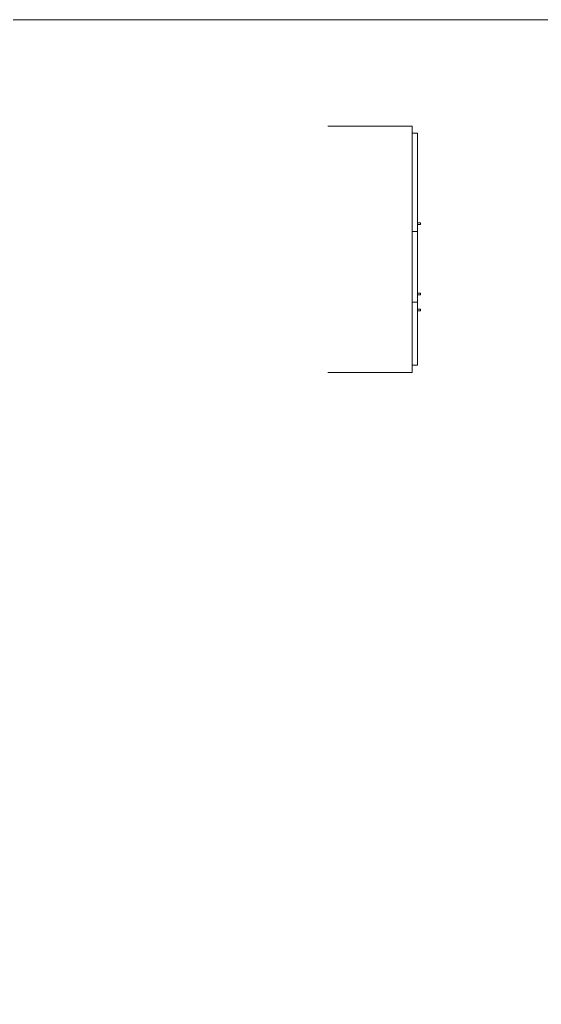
# Model space of a CAD drawing. Header units: millimetres. Extents: x 19901 to 56688, y 13732 to 29551.
# Drawn here: x 23811 to 24108, y 20340 to 20900 of the extents above; entities that cross this region are included whole.
import ezdxf

# ---------------------------------------------------------------- set-up
doc = ezdxf.new("R2010")
doc.units = ezdxf.units.MM
doc.layers.add('A-FURN', color=9, linetype='Continuous', lineweight=13)

msp = doc.modelspace()

# ---------------------------------------------------------------- linework, layer by layer
at = {"layer": 'A-FURN'}
for p, q in [((24034.52, 20839), (23986.52, 20839)), ((24034.52, 20839), (23986.52, 20839)), ((23986.52, 20839), (24034.52, 20839)), ((24034.52, 20839), (24034.52, 20699)), ((24034.52, 20839), (24034.52, 20835)), ((24034.52, 20835), (24037.52, 20835)), ((24037.52, 20835), (24037.52, 20703)), ((24039.15, 20784), (24037.52, 20784)), ((24037.52, 20783), (24039.15, 20783)), ((24039.15, 20783), (24039.15, 20784)), ((24037.52, 20779), (24034.52, 20779)), ((24039.15, 20744), (24037.52, 20744)), ((24037.52, 20743), (24039.15, 20743)), ((24039.15, 20743), (24039.15, 20744)), ((24037.52, 20739), (24034.52, 20739)), ((24039.15, 20735), (24037.52, 20735)), ((24037.52, 20734), (24039.15, 20734)), ((24039.15, 20734), (24039.15, 20735)), ((24034.52, 20699), (24034.52, 20703)), ((24034.52, 20703), (24037.52, 20703)), ((24034.52, 20699), (23986.52, 20699))]:
    msp.add_line(p, q, dxfattribs=at)
msp.add_lwpolyline([(23218.02, 20899.51), (28252.09, 20899.51), (28252.09, 19547.87), (23218.02, 19547.87)], close=True, dxfattribs=at)

doc.saveas('drawing.dxf')
